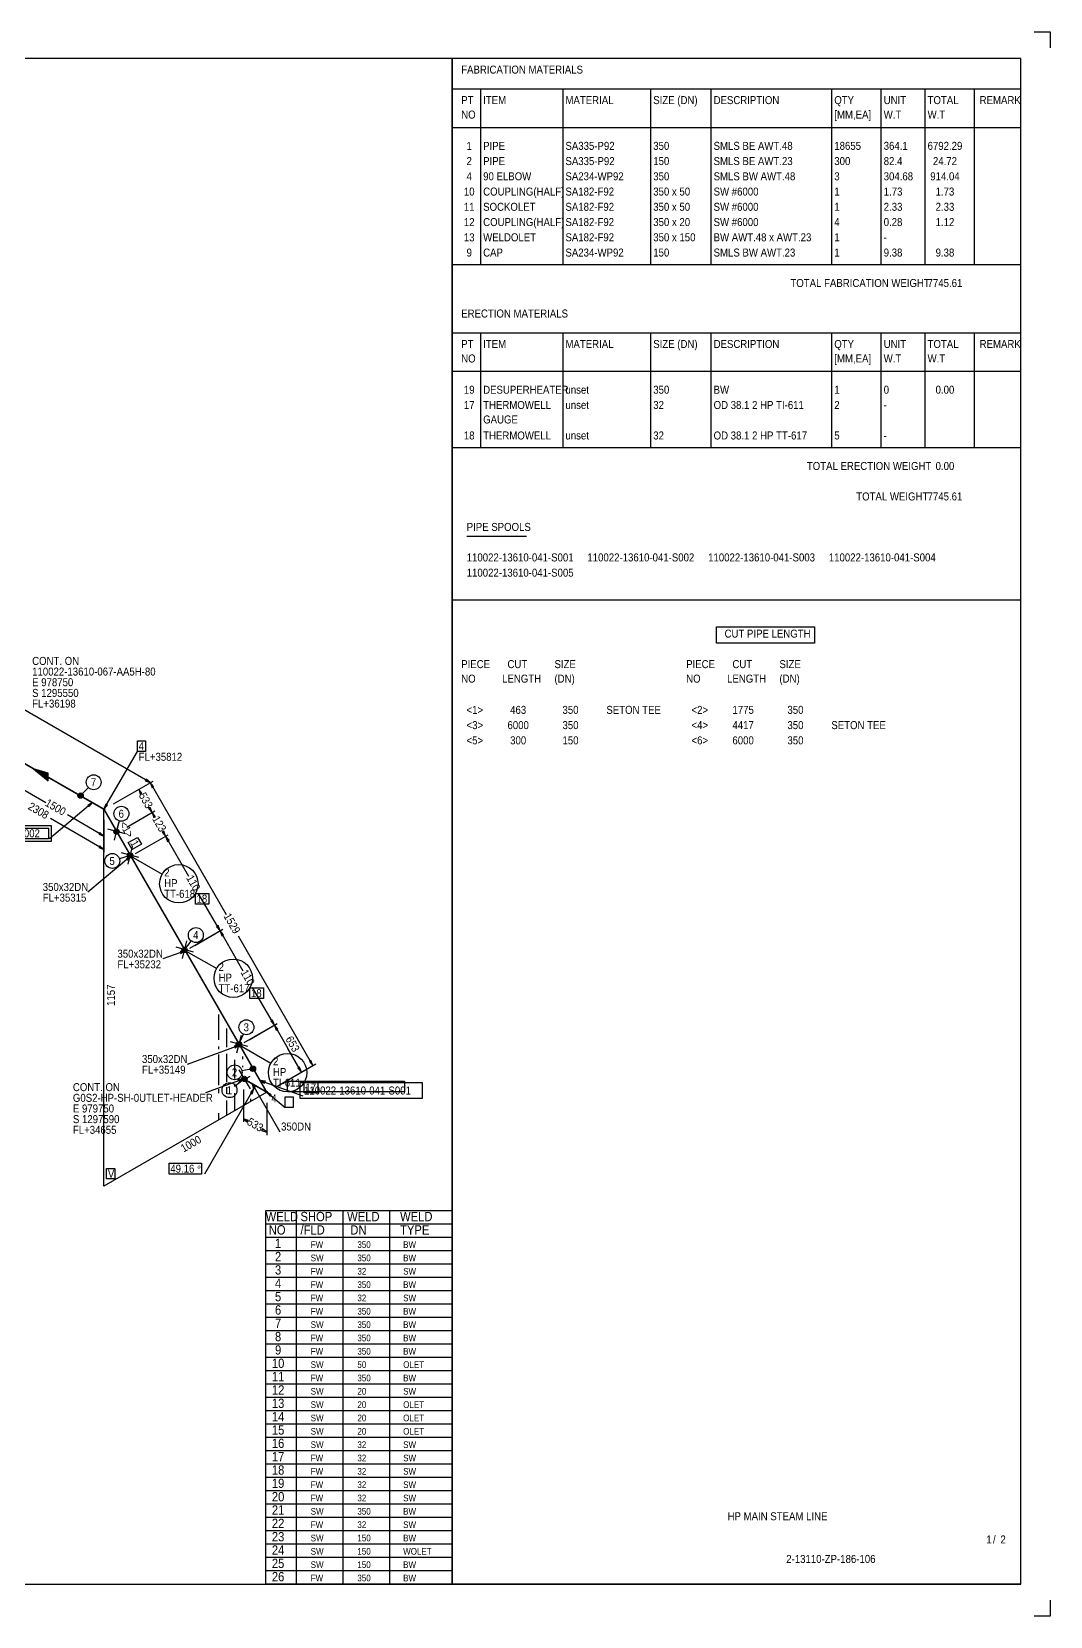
# Model space of a CAD drawing. Extents: x 0 to 841, y 0 to 594.
# Drawn here: x 459 to 841, y 0 to 594 of the extents above; entities that cross this region are included whole.
import ezdxf

# ---------------------------------------------------------------- set-up
doc = ezdxf.new("R2010")
doc.units = 0
doc.styles.add('ARIAL', font='arial.ttf')

msp = doc.modelspace()

# ---------------------------------------------------------------- linework, layer by layer
at = {"color": 2}
for centre, radius in [((477.41, 307.66), 0.85), ((477.41, 307.66), 0.7), ((477.41, 307.66), 0.55), ((477.41, 307.66), 0.4), ((477.41, 307.66), 0.25), ((490.89, 294.09), 0.85), ((490.89, 294.09), 0.7), ((490.89, 294.09), 0.55), ((490.89, 294.09), 0.4), ((490.89, 294.09), 0.25), ((495.99, 285.19), 0.85), ((495.99, 285.19), 0.7), ((495.99, 285.19), 0.55), ((495.99, 285.19), 0.4), ((495.99, 285.19), 0.25), ((516.39, 249.79), 0.85), ((516.39, 249.79), 0.7), ((516.39, 249.79), 0.55), ((516.39, 249.79), 0.4), ((516.39, 249.79), 0.25), ((536.79, 214.39), 0.85), ((536.79, 214.39), 0.7), ((536.79, 214.39), 0.55), ((536.79, 214.39), 0.4), ((536.79, 214.39), 0.25), ((538.84, 201.44), 0.85), ((538.84, 201.44), 0.7), ((538.84, 201.44), 0.55), ((542.06, 205.24), 0.85), ((542.06, 205.24), 0.7), ((542.06, 205.24), 0.55), ((542.06, 205.24), 0.4), ((542.06, 205.24), 0.25), ((538.84, 201.44), 0.4), ((538.84, 201.44), 0.25)]:
    msp.add_circle(centre, radius, dxfattribs=at)
at = {"color": 7}
for centre, radius in [((486.21, 302.51), 0.3), ((486.21, 302.51), 0.2), ((486.21, 302.51), 0.1), ((547.18, 196.52), 0.3), ((547.18, 196.52), 0.2), ((547.18, 196.52), 0.1)]:
    msp.add_circle(centre, radius, dxfattribs=at)
at = {"layer": 'AG', "color": 7}
msp.add_line((524.41, 196.36), (538.5, 201.5), dxfattribs=at)
at = {"layer": 'AG', "color": 4}
for p, q in [((538.5, 201.5), (536.52, 201.19)), ((536.79, 200.47), (536.52, 201.19)), ((538.5, 201.5), (536.79, 200.47))]:
    msp.add_line(p, q, dxfattribs=at)
at = {"layer": 'ARROW', "color": 7}
for p, q in [((502, 313.8), (501.6, 313.2)), ((504.2, 310.6), (504.8, 311)), ((480.2, 304), (480.6, 303.5)), ((487.5, 304), (486.9, 304.4)), ((499.8, 308.1), (500.4, 308.4)), ((503.5, 303.2), (502.9, 302.8)), ((504.9, 299.4), (505.5, 299.7)), ((484.7, 293.8), (484.3, 293.2)), ((508.6, 294.3), (508, 294)), ((484.7, 288.8), (484.3, 288.2)), ((510, 290.5), (510.6, 290.9)), ((494.6, 283.9), (495, 283.4)), ((529, 258.9), (528.4, 258.5)), ((530.4, 255.1), (531, 255.5)), ((514.7, 249.2), (515, 248.5)), ((549.4, 223.5), (548.8, 223.1)), ((550.8, 219.7), (551.4, 220.1)), ((535.1, 213.8), (535.4, 213.1)), ((563.8, 208.4), (563.2, 208)), ((559.5, 205.9), (558.9, 205.5)), ((541.1, 196.3), (541.7, 195.9)), ((542.3, 197.9), (542.9, 198.3)), ((546.4, 199.9), (546.7, 200.6)), ((548.5, 195), (548.9, 195.5)), ((540, 185.2), (540.4, 185.8)), ((545.6, 182.7), (545.3, 182.1))]:
    msp.add_line(p, q, dxfattribs=at)
at = {"layer": 'ELBO', "color": 5, "const_width": 0.6}
for points in [[(486.21, 302.51), (477.5, 307.5)], [(491.2, 293.8), (486.21, 302.51)], [(547.18, 196.52), (542.2, 205.2)], [(538.5, 201.5), (547.18, 196.52)]]:
    msp.add_lwpolyline(points, dxfattribs=at)
at = {"layer": 'FW', "color": 1}
for centre in [(490.89, 294.09), (495.99, 285.19), (516.39, 249.79), (536.79, 214.39), (538.84, 201.44)]:
    msp.add_circle(centre, 1, dxfattribs=at)
at = {"layer": 'GT_1', "flags": 128}
for points in [[(835, 594), (841, 594), (841, 588)], [(465.3, 314.5), (465.3, 316), (459.8, 317.7), (465.3, 313.2), (465.3, 315.8), (460.3, 317.4), (465.3, 313.3), (465.3, 315.7), (460.9, 317.1), (465.3, 313.4), (465.3, 315.5), (461.4, 316.7), (465.3, 313.6), (465.3, 315.3), (461.9, 316.5), (465.3, 313.8), (465.3, 315.1), (462.5, 316.1), (465.3, 314), (465.3, 314.9), (462.9, 315.9), (465.3, 314.2), (465.3, 314.7), (463.5, 315.5), (465.3, 314.4), (465.3, 314.5), (459.8, 317.7)], [(500.4, 308.4), (499.2, 310), (499.8, 308.1)], [(501.6, 313.2), (503.5, 312.5), (502, 313.8)], [(504.8, 311), (503.5, 312.5), (504.2, 310.6)], [(480.6, 303.5), (481.9, 305), (480.2, 304)], [(486.9, 304.4), (486.2, 302.5), (487.5, 304)], [(502.9, 302.8), (504.2, 301.3), (503.5, 303.2)], [(505.5, 299.7), (504.2, 301.3), (504.9, 299.4)], [(484.3, 293.2), (486.2, 292.5), (484.7, 293.8)], [(508, 294), (509.3, 292.4), (508.6, 294.3)], [(510.6, 290.9), (509.3, 292.4), (510, 290.5)], [(484.3, 288.2), (486.2, 287.5), (484.7, 288.8)], [(495, 283.4), (496.3, 284.9), (494.6, 283.9)], [(528.4, 258.5), (529.7, 257), (529, 258.9)], [(531, 255.5), (529.7, 257), (530.4, 255.1)], [(515, 248.5), (516.7, 249.5), (514.7, 249.2)], [(535.4, 213.1), (537.1, 214.1), (535.1, 213.8)], [(563.2, 208), (564.5, 206.5), (563.8, 208.4)], [(541.7, 195.9), (542.4, 197.8), (541.1, 196.3)], [(542.9, 198.3), (541.6, 199.8), (542.3, 197.9)], [(546.7, 200.6), (544.7, 200.9), (546.4, 199.9)], [(548.9, 195.5), (547.2, 196.5), (548.5, 195)], [(540.4, 185.8), (538.5, 186.5), (540, 185.2)], [(545.3, 182.1), (547.2, 181.5), (545.6, 182.7)], [(616.7, 152), (546.7, 152), (546.7, 12)], [(841, 6), (841, 0), (835, 0)]]:
    msp.add_lwpolyline(points, dxfattribs=at)
at = {"layer": 'GT_1', "color": 7, "flags": 128}
for points in [[(548.8, 223.1), (550.1, 221.6), (549.4, 223.5)], [(551.4, 220.1), (550.1, 221.6), (550.8, 219.7)], [(558.9, 205.5), (560.2, 204), (559.5, 205.9)]]:
    msp.add_lwpolyline(points, dxfattribs=at)
at = {"layer": 'IG', "color": 7, "flags": 128}
for points in [[(496.3, 284.9), (508.05, 278.19)], [(516.7, 249.5), (528.45, 242.79)]]:
    msp.add_lwpolyline(points, dxfattribs=at)
at = {"layer": 'INSTBOX', "color": 7, "flags": 128}
for points in [[(520.45, 270.99), (525.55, 270.99), (525.55, 266.99), (520.45, 266.99), (520.45, 270.99)], [(540.85, 235.59), (545.95, 235.59), (545.95, 231.59), (540.85, 231.59), (540.85, 235.59)], [(555.05, 200.59), (598.85, 200.59), (598.85, 196.59), (555.05, 196.59), (555.05, 200.59)], [(561.25, 200.19), (566.35, 200.19), (566.35, 196.19), (561.25, 196.19), (561.25, 200.19)]]:
    msp.add_lwpolyline(points, dxfattribs=at)
at = {"layer": 'INSTG', "color": 7}
msp.add_line((537.1, 214.1), (548.8, 207.37), dxfattribs=at)
at = {"layer": 'INSTNO', "color": 2}
for centre in [(514.25, 274.59), (534.65, 239.19), (555.05, 203.79)]:
    msp.add_circle(centre, 7.2, dxfattribs=at)
at = {"layer": 'itemno', "color": 7, "flags": 128}
for points in [[(498.7, 328.2), (501.7, 328.2), (501.7, 324.2), (498.7, 324.2), (498.7, 328.2)], [(554.1, 194.7), (557.1, 194.7), (557.1, 190.7), (554.1, 190.7), (554.1, 194.7)], [(487.2, 167.9), (490.2, 167.9), (490.2, 164), (487.2, 164), (487.2, 167.9)]]:
    msp.add_lwpolyline(points, dxfattribs=at)
at = {"layer": 'ITNO', "color": 7, "flags": 128}
msp.add_lwpolyline([(498.73, 292), (500.23, 289.4), (496.76, 287.41), (495.26, 290.01), (498.73, 292)], dxfattribs=at)
at = {"layer": 'PIPE', "color": 5, "const_width": 0.6}
for points in [[(459.8, 317.7), (449.8, 323.5)], [(477.5, 307.5), (465.3, 314.5)], [(496.3, 284.9), (491.2, 293.8)], [(516.7, 249.5), (496.3, 284.9)], [(537.1, 214.1), (516.7, 249.5)], [(542.2, 205.2), (537.1, 214.1)]]:
    msp.add_lwpolyline(points, dxfattribs=at)
at = {"layer": 'PL2', "color": 7, "flags": 128}
for points in [[(616.7, 572.57), (830, 572.57)], [(627.33, 572.57), (627.33, 506.69)], [(658.19, 572.57), (658.19, 506.69)], [(691.1, 572.57), (691.1, 506.69)], [(713.73, 572.57), (713.73, 506.69)], [(758.99, 572.57), (758.99, 506.69)], [(777.5, 572.57), (777.5, 506.69)], [(793.96, 572.57), (793.96, 506.69)], [(812.47, 572.57), (812.47, 506.69)], [(616.7, 558.12), (830, 558.12)], [(616.7, 506.69), (830, 506.69)], [(616.7, 481.14), (830, 481.14)], [(627.33, 481.14), (627.33, 438.12)], [(658.19, 481.14), (658.19, 438.12)], [(691.1, 481.14), (691.1, 438.12)], [(713.73, 481.14), (713.73, 438.12)], [(758.99, 481.14), (758.99, 438.12)], [(777.5, 481.14), (777.5, 438.12)], [(793.96, 481.14), (793.96, 438.12)], [(812.47, 481.14), (812.47, 438.12)], [(616.7, 466.69), (830, 466.69)], [(616.7, 438.12), (830, 438.12)], [(503.5, 312.5), (314.4, 421.7)], [(644.63, 404.83), (622.19, 404.83)], [(616.7, 380.97), (830, 380.97)], [(486.2, 302.5), (498.7, 324.2)], [(449.8, 313.5), (464.4, 305.1)], [(489.7, 304.5), (504.6, 313.1)], [(489.7, 304.5), (504.6, 313.1)], [(489.7, 304.5), (500.2, 310.6)], [(499.2, 310), (500.1, 308.3)], [(503.5, 312.5), (532, 263.1)], [(481.9, 305), (465.8, 291.5)], [(486.2, 287.5), (466.1, 299.1)], [(486.2, 292.5), (472.5, 300.4)], [(486.2, 161.3), (486.2, 302.5)], [(486.2, 298.5), (486.2, 291.3)], [(486.2, 298.5), (486.2, 286.3)], [(490.1, 290.9), (491.8, 297.5)], [(494.7, 295.8), (505.2, 301.9)], [(494.7, 295.8), (505.2, 301.9)], [(504.2, 301.3), (503.7, 302.1)], [(504.2, 301.3), (505.2, 299.5)], [(494.2, 293.3), (487.7, 295.1)], [(498, 285.9), (510.3, 293)], [(499.8, 286.9), (510.3, 293)], [(509.3, 292.4), (508.8, 293.3)], [(509.3, 292.4), (517.9, 277.4)], [(499.3, 284.4), (492.8, 286.2)], [(495.2, 282), (496.9, 288.6)], [(496.3, 284.9), (480.2, 271.4)], [(529.7, 257), (521.5, 271.1)], [(518.4, 250.5), (530.7, 257.6)], [(520.2, 251.5), (530.7, 257.6)], [(529.7, 257), (538.3, 242)], [(516.7, 249.5), (508.2, 246.4)], [(519.7, 249), (513.2, 250.8)], [(515.6, 246.6), (517.3, 253.2)], [(564.5, 206.5), (536.6, 255)], [(550.1, 221.6), (541.9, 235.7)], [(529.2, 216.1), (529.2, 225.6)], [(532.2, 213.3), (532.2, 220.3)], [(538.8, 215.1), (551.1, 222.2)], [(540.6, 216.1), (551.1, 222.2)], [(550.1, 221.6), (555.1, 212.8)], [(537.1, 214.1), (517.4, 206.9)], [(540.1, 213.6), (533.6, 215.4)], [(536, 211.2), (537.7, 217.8)], [(529.2, 212.6), (529.2, 213.6)], [(529.2, 199.1), (529.2, 210.6)], [(532.2, 200.3), (532.2, 210.8)], [(535.2, 201.6), (535.2, 208.6)], [(538.2, 208.8), (538.2, 209.8)], [(560.2, 204), (555.1, 212.8)], [(536.8, 204.9), (541, 197.7)], [(536.8, 200.1), (541, 202.5)], [(538.2, 205.8), (538.2, 206.3)], [(550.7, 198.5), (565.6, 207.1)], [(550.7, 198.5), (561.2, 204.6)], [(547.2, 196.5), (486.2, 161.3)], [(542.4, 197.8), (523.9, 165.8)], [(529.2, 196.1), (529.2, 197.6)], [(532.2, 195.8), (532.2, 198.3)], [(535.2, 198.6), (535.2, 199.6)], [(535.2, 189.6), (535.2, 196.1)], [(538.5, 197.5), (538.5, 185.3)], [(541.6, 199.8), (552.1, 181.6)], [(544.7, 200.9), (560.7, 195.1)], [(547.2, 196.5), (554.1, 190.7)], [(532.2, 187.8), (532.2, 193.3)], [(541.2, 193), (541.2, 194)], [(547.2, 192.5), (547.2, 180.3)], [(529.2, 186.1), (529.2, 188.6)], [(538.5, 186.5), (540.2, 185.5)], [(547.2, 181.5), (546.4, 181.9)], [(558.3, 152), (558.3, 147)], [(575.8, 152), (575.8, 147)], [(593.3, 152), (593.3, 147)], [(616.7, 147), (546.7, 147)], [(558.3, 147), (558.3, 142)], [(575.8, 147), (575.8, 142)], [(593.3, 147), (593.3, 142)], [(616.7, 142), (546.7, 142)], [(616.7, 137), (546.7, 137)], [(558.3, 142), (558.3, 137)], [(558.3, 137), (558.3, 132)], [(575.8, 142), (575.8, 137)], [(575.8, 137), (575.8, 132)], [(593.3, 142), (593.3, 137)], [(593.3, 137), (593.3, 132)], [(616.7, 132), (546.7, 132)], [(558.3, 132), (558.3, 127)], [(575.8, 132), (575.8, 127)], [(593.3, 132), (593.3, 127)], [(616.7, 127), (546.7, 127)], [(558.3, 127), (558.3, 122)], [(575.8, 127), (575.8, 122)], [(593.3, 127), (593.3, 122)], [(616.7, 122), (546.7, 122)], [(558.3, 122), (558.3, 117)], [(575.8, 122), (575.8, 117)], [(593.3, 122), (593.3, 117)], [(616.7, 117), (546.7, 117)], [(558.3, 117), (558.3, 112)], [(575.8, 117), (575.8, 112)], [(593.3, 117), (593.3, 112)], [(616.7, 112), (546.7, 112)], [(616.7, 107), (546.7, 107)], [(558.3, 112), (558.3, 107)], [(558.3, 107), (558.3, 102)], [(575.8, 112), (575.8, 107)], [(575.8, 107), (575.8, 102)], [(593.3, 112), (593.3, 107)], [(593.3, 107), (593.3, 102)], [(616.7, 102), (546.7, 102)], [(558.3, 102), (558.3, 97)], [(575.8, 102), (575.8, 97)], [(593.3, 102), (593.3, 97)], [(616.7, 97), (546.7, 97)], [(558.3, 97), (558.3, 92)], [(575.8, 97), (575.8, 92)], [(593.3, 97), (593.3, 92)], [(616.7, 92), (546.7, 92)], [(558.3, 92), (558.3, 87)], [(575.8, 92), (575.8, 87)], [(593.3, 92), (593.3, 87)], [(616.7, 87), (546.7, 87)], [(558.3, 87), (558.3, 82)], [(575.8, 87), (575.8, 82)], [(593.3, 87), (593.3, 82)], [(616.7, 82), (546.7, 82)], [(558.3, 82), (558.3, 77)], [(575.8, 82), (575.8, 77)], [(593.3, 82), (593.3, 77)], [(616.7, 77), (546.7, 77)], [(616.7, 72), (546.7, 72)], [(558.3, 77), (558.3, 72)], [(558.3, 72), (558.3, 67)], [(575.8, 77), (575.8, 72)], [(575.8, 72), (575.8, 67)], [(593.3, 77), (593.3, 72)], [(593.3, 72), (593.3, 67)], [(616.7, 67), (546.7, 67)], [(558.3, 67), (558.3, 62)], [(575.8, 67), (575.8, 62)], [(593.3, 67), (593.3, 62)], [(616.7, 62), (546.7, 62)], [(558.3, 62), (558.3, 57)], [(575.8, 62), (575.8, 57)], [(593.3, 62), (593.3, 57)], [(616.7, 57), (546.7, 57)], [(558.3, 57), (558.3, 52)], [(575.8, 57), (575.8, 52)], [(593.3, 57), (593.3, 52)], [(616.7, 52), (546.7, 52)], [(558.3, 52), (558.3, 47)], [(575.8, 52), (575.8, 47)], [(593.3, 52), (593.3, 47)], [(616.7, 47), (546.7, 47)], [(616.7, 42), (546.7, 42)], [(558.3, 47), (558.3, 42)], [(558.3, 42), (558.3, 37)], [(575.8, 47), (575.8, 42)], [(575.8, 42), (575.8, 37)], [(593.3, 47), (593.3, 42)], [(593.3, 42), (593.3, 37)], [(616.7, 37), (546.7, 37)], [(558.3, 37), (558.3, 32)], [(575.8, 37), (575.8, 32)], [(593.3, 37), (593.3, 32)], [(616.7, 32), (546.7, 32)], [(558.3, 32), (558.3, 27)], [(575.8, 32), (575.8, 27)], [(593.3, 32), (593.3, 27)], [(616.7, 27), (546.7, 27)], [(558.3, 27), (558.3, 22)], [(575.8, 27), (575.8, 22)], [(593.3, 27), (593.3, 22)], [(616.7, 22), (546.7, 22)], [(558.3, 22), (558.3, 17)], [(575.8, 22), (575.8, 17)], [(593.3, 22), (593.3, 17)], [(616.7, 17), (546.7, 17)], [(616.7, 12), (546.7, 12)], [(558.3, 17), (558.3, 12)], [(575.8, 17), (575.8, 12)], [(593.3, 17), (593.3, 12)]]:
    msp.add_lwpolyline(points, dxfattribs=at)
at = {"layer": 'PL5', "color": 7, "flags": 128}
msp.add_lwpolyline([(510.6, 169.8), (522.8, 169.8), (522.8, 165.8), (510.6, 165.8), (510.6, 169.8)], dxfattribs=at)
at = {"layer": 'spoolno', "color": 7, "flags": 128}
for points in [[(830, 12), (830, 584), (616.7, 584), (616.7, 12), (830, 12)], [(715.79, 370.89), (752.56, 370.89), (752.56, 364.83), (715.79, 364.83), (715.79, 370.89)], [(420.6, 296.5), (466.4, 296.5), (466.4, 290.5), (420.6, 290.5), (420.6, 296.5)], [(421.6, 295.5), (465.4, 295.5), (465.4, 291.5), (421.6, 291.5), (421.6, 295.5)], [(559.7, 200.1), (605.5, 200.1), (605.5, 194.1), (559.7, 194.1), (559.7, 200.1)]]:
    msp.add_lwpolyline(points, dxfattribs=at)
at = {"layer": 'SUPP', "color": 4, "flags": 128}
msp.add_lwpolyline([(32, 12), (830, 12), (830, 12), (616.7, 12), (616.7, 584), (32, 584), (32, 12)], dxfattribs=at)
at = {"layer": 'SW', "color": 1}
for centre in [(477.41, 307.66), (542.06, 205.24)]:
    msp.add_circle(centre, 1, dxfattribs=at)
at = {"layer": 'WDC', "color": 7}
for centre in [(482.32, 312.65), (492.72, 300.84), (489.29, 283.14), (520.64, 255.35), (539.59, 220.8), (535.18, 203.91), (533.26, 197.22)]:
    msp.add_circle(centre, 2.8, dxfattribs=at)
at = {"layer": 'WG', "color": 7}
for p, q in [((477.41, 307.66), (480.36, 310.65)), ((490.89, 294.09), (491.99, 298.14)), ((495.99, 285.19), (491.97, 283.96)), ((516.39, 249.79), (518.94, 253.12)), ((536.79, 214.39), (538.47, 218.23)), ((542.06, 205.24), (537.93, 204.44)), ((538.84, 201.44), (535.49, 198.91))]:
    msp.add_line(p, q, dxfattribs=at)

# ---------------------------------------------------------------- texts
at = {"color": 2, "style": 'ARIAL', "width": 0.86}
for s, p in [('FW', (563.7, 138.1)), ('350', (581.2, 138.1)), ('  BW', (596.7, 138.1)), ('SW', (563.7, 133.1)), ('350', (581.2, 133.1)), ('  BW', (596.7, 133.1)), ('FW', (563.7, 128.1)), ('FW', (563.7, 123.1)), ('32', (581.2, 128.1)), ('350', (581.2, 123.1)), ('  SW', (596.7, 128.1)), ('  BW', (596.7, 123.1)), ('FW', (563.7, 118.1)), ('32', (581.2, 118.1)), ('  SW', (596.7, 118.1)), ('FW', (563.7, 113.1)), ('350', (581.2, 113.1)), ('  BW', (596.7, 113.1)), ('SW', (563.7, 108.1)), ('350', (581.2, 108.1)), ('  BW', (596.7, 108.1)), ('FW', (563.7, 103.1)), ('350', (581.2, 103.1)), ('  BW', (596.7, 103.1)), ('SW', (563.7, 93.1)), ('FW', (563.7, 98.1)), ('350', (581.2, 98.1)), ('50', (581.2, 93.1)), ('  OLET', (596.7, 93.1)), ('  BW', (596.7, 98.1)), ('FW', (563.7, 88.1)), ('350', (581.2, 88.1)), ('  BW', (596.7, 88.1)), ('SW', (563.7, 83.1)), ('20', (581.2, 83.1)), ('  SW', (596.7, 83.1)), ('SW', (563.7, 78.1)), ('20', (581.2, 78.1)), ('  OLET', (596.7, 78.1)), ('SW', (563.7, 73.1)), ('20', (581.2, 73.1)), ('  OLET', (596.7, 73.1)), ('SW', (563.7, 68.1)), ('SW', (563.7, 63.1)), ('32', (581.2, 63.1)), ('20', (581.2, 68.1)), ('  OLET', (596.7, 68.1)), ('  SW', (596.7, 63.1)), ('FW', (563.7, 58.1)), ('32', (581.2, 58.1)), ('  SW', (596.7, 58.1)), ('FW', (563.7, 53.1)), ('32', (581.2, 53.1)), ('  SW', (596.7, 53.1)), ('FW', (563.7, 48.1)), ('32', (581.2, 48.1)), ('  SW', (596.7, 48.1)), ('FW', (563.7, 43.1)), ('32', (581.2, 43.1)), ('  SW', (596.7, 43.1)), ('SW', (563.7, 38.1)), ('350', (581.2, 38.1)), ('  BW', (596.7, 38.1)), ('SW', (563.7, 28.1)), ('FW', (563.7, 33.1)), ('32', (581.2, 33.1)), ('150', (581.2, 28.1)), ('  SW', (596.7, 33.1)), ('  BW', (596.7, 28.1)), ('SW', (563.7, 23.1)), ('150', (581.2, 23.1)), ('  WOLET', (596.7, 23.1)), ('SW', (563.7, 18.1)), ('150', (581.2, 18.1)), ('  BW', (596.7, 18.1)), ('FW', (563.7, 13.1)), ('350', (581.2, 13.1)), ('  BW', (596.7, 13.1))]:
    msp.add_text(s, height=2.5, dxfattribs=at).set_placement(p)
at = {"layer": 'ELEV', "color": 2, "style": 'ARIAL', "width": 0.86}
for s, p in [('FL+36198', (459.26, 340.64)), ('FL+35812', (499.2, 320.7)), ('FL+35315', (463.24, 267.9)), ('FL+35232', (491.24, 242.9)), ('FL+35149', (500.44, 203.4)), ('FL+34655', (474.54, 180.86))]:
    msp.add_text(s, height=3, dxfattribs=at).set_placement(p)
at = {"layer": 'FLAN', "color": 2, "style": 'ARIAL', "width": 0.86}
for s, height, p in [('FABRICATION MATERIALS', 3, (620.13, 578.29)), ('COUPLING(HALF)', 3, (628.36, 532.57)), ('SA182-F92', 3, (659.21, 532.57)), ('SA182-F92', 3, (659.21, 526.86)), ('COUPLING(HALF)', 3, (628.36, 521.14)), ('SA182-F92', 3, (659.21, 521.14)), ('SA182-F92', 3, (659.21, 515.43)), ('TOTAL FABRICATION WEIGHT', 3, (743.56, 498.29)), ('GAUGE', 3, (628.36, 447.14)), ('TOTAL ERECTION WEIGHT', 3, (749.73, 429.71)), ('TOTAL WEIGHT', 3, (768.24, 418.29)), ('CUT PIPE LENGTH', 3, (718.87, 366.86)), ('   LENGTH', 3, (632.47, 350)), ('   LENGTH', 3, (716.81, 350)), ('G0S2-HP-SH-0UTLET-HEADER', 3, (474.54, 192.86)), (' /FLD', 3.5, (558.7, 143.1))]:
    msp.add_text(s, height=height, dxfattribs=at).set_placement(p)
at = {"layer": 'GT_1', "color": 2, "style": 'ARIAL', "width": 0.86}
for s, height, p in [('PT', 3, (620.13, 566.86)), ('NO', 3, (620.13, 561.43)), ('ITEM', 3, (628.36, 566.86)), ('MATERIAL', 3, (659.21, 566.86)), ('SIZE (DN)', 3, (692.13, 566.86)), ('DESCRIPTION', 3, (714.76, 566.86)), ('QTY', 3, (760.01, 566.86)), ('[MM,EA]', 3, (760.01, 561.43)), ('W.T', 3, (778.53, 561.43)), ('UNIT', 3, (778.53, 566.86)), ('W.T', 3, (794.99, 561.43)), ('TOTAL', 3, (794.99, 566.86)), (' REMARK', 3, (813.5, 566.86)), ('  1', 3, (620.13, 549.71)), ('PIPE', 3, (628.36, 549.71)), ('SA335-P92', 3, (659.21, 549.71)), ('350', 3, (692.13, 549.71)), ('SMLS BE AWT.48', 3, (714.76, 549.71)), ('18655', 3, (760.01, 549.71)), ('364.1', 3, (778.53, 549.71)), ('6792.29', 3, (794.99, 549.71)), ('  2', 3, (620.13, 544)), ('PIPE', 3, (628.36, 544)), ('SA335-P92', 3, (659.21, 544)), ('150', 3, (692.13, 544)), ('SMLS BE AWT.23', 3, (714.76, 544)), ('300', 3, (760.01, 544)), ('82.4', 3, (778.53, 544)), ('  24.72', 3, (794.99, 544)), ('  4', 3, (620.13, 538.29)), ('90 ELBOW', 3, (628.36, 538.29)), ('SA234-WP92', 3, (659.21, 538.29)), ('350', 3, (692.13, 538.29)), ('SMLS BW AWT.48', 3, (714.76, 538.29)), ('3', 3, (760.01, 538.29)), ('304.68', 3, (778.53, 538.29)), (' 914.04', 3, (794.99, 538.29)), (' 10', 3, (620.13, 532.57)), ('350 x 50', 3, (692.13, 532.57)), ('SW #6000', 3, (714.76, 532.57)), ('1', 3, (760.01, 532.57)), ('1.73', 3, (778.53, 532.57)), ('   1.73', 3, (794.99, 532.57)), (' 11', 3, (620.13, 526.86)), ('SOCKOLET', 3, (628.36, 526.86)), ('350 x 50', 3, (692.13, 526.86)), ('SW #6000', 3, (714.76, 526.86)), ('1', 3, (760.01, 526.86)), ('2.33', 3, (778.53, 526.86)), ('   2.33', 3, (794.99, 526.86)), (' 12', 3, (620.13, 521.14)), ('350 x 20', 3, (692.13, 521.14)), ('SW #6000', 3, (714.76, 521.14)), ('4', 3, (760.01, 521.14)), ('0.28', 3, (778.53, 521.14)), ('   1.12', 3, (794.99, 521.14)), (' 13', 3, (620.13, 515.43)), ('WELDOLET', 3, (628.36, 515.43)), ('350 x 150', 3, (692.13, 515.43)), ('BW AWT.48 x AWT.23', 3, (714.76, 515.43)), ('1', 3, (760.01, 515.43)), ('  9', 3, (620.13, 509.71)), ('CAP', 3, (628.36, 509.71)), ('SA234-WP92', 3, (659.21, 509.71)), ('150', 3, (692.13, 509.71)), ('SMLS BW AWT.23', 3, (714.76, 509.71)), ('1', 3, (760.01, 509.71)), ('-', 3, (778.53, 515.43)), ('9.38', 3, (778.53, 509.71)), ('   9.38', 3, (794.99, 509.71)), ('7745.61', 3, (794.99, 498.29)), ('ERECTION MATERIALS', 3, (620.13, 486.86)), ('PT', 3, (620.13, 475.43)), ('ITEM', 3, (628.36, 475.43)), ('MATERIAL', 3, (659.21, 475.43)), ('SIZE (DN)', 3, (692.13, 475.43)), ('DESCRIPTION', 3, (714.76, 475.43)), ('QTY', 3, (760.01, 475.43)), ('UNIT', 3, (778.53, 475.43)), ('TOTAL', 3, (794.99, 475.43)), (' REMARK', 3, (813.5, 475.43)), ('NO', 3, (620.13, 470)), ('[MM,EA]', 3, (760.01, 470)), ('W.T', 3, (778.53, 470)), ('W.T', 3, (794.99, 470)), (' 19', 3, (620.13, 458.29)), ('DESUPERHEATER', 3, (628.36, 458.29)), ('unset', 3, (659.21, 458.29)), ('350', 3, (692.13, 458.29)), ('BW', 3, (714.76, 458.29)), ('1', 3, (760.01, 458.29)), ('0', 3, (778.53, 458.29)), ('   0.00', 3, (794.99, 458.29)), (' 17', 3, (620.13, 452.57)), ('THERMOWELL', 3, (628.36, 452.57)), ('unset', 3, (659.21, 452.57)), ('32', 3, (692.13, 452.57)), ('OD 38.1 2 HP TI-611', 3, (714.76, 452.57)), ('2', 3, (760.01, 452.57)), ('-', 3, (778.53, 452.57)), (' 18', 3, (620.13, 441.14)), ('THERMOWELL', 3, (628.36, 441.14)), ('unset', 3, (659.21, 441.14)), ('32', 3, (692.13, 441.14)), ('OD 38.1 2 HP TT-617', 3, (714.76, 441.14)), ('5', 3, (760.01, 441.14)), ('-', 3, (778.53, 441.14)), ('   0.00', 3, (794.99, 429.71)), ('7745.61', 3, (794.99, 418.29)), ('PIPE SPOOLS', 3, (622.19, 406.86)), ('110022-13610-041-S001', 3, (622.19, 395.43)), ('110022-13610-041-S002', 3, (667.44, 395.43)), ('110022-13610-041-S003', 3, (712.7, 395.43)), ('110022-13610-041-S004', 3, (757.96, 395.43)), ('110022-13610-041-S005', 3, (622.19, 389.71)), ('CONT. ON', 3, (459.26, 356.64)), ('PIECE', 3, (620.13, 355.43)), ('     CUT', 3, (632.47, 355.43)), ('SIZE', 3, (655.1, 355.43)), ('PIECE', 3, (704.47, 355.43)), ('     CUT', 3, (716.81, 355.43)), ('SIZE', 3, (739.44, 355.43)), ('110022-13610-067-AA5H-80', 3, (459.26, 352.64)), ('E 978750', 3, (459.26, 348.64)), ('NO', 3, (620.13, 350)), ('(DN)', 3, (655.1, 350)), ('NO', 3, (704.47, 350)), ('(DN)', 3, (739.44, 350)), ('S 1295550', 3, (459.26, 344.64)), ('      463', 3, (632.47, 338.29)), ('   350', 3, (655.1, 338.29)), ('   SETON TEE', 3, (671.56, 338.29)), ('     1775', 3, (716.81, 338.29)), ('   350', 3, (739.44, 338.29)), ('     6000', 3, (632.47, 332.57)), ('   350', 3, (655.1, 332.57)), ('     4417', 3, (716.81, 332.57)), ('   350', 3, (739.44, 332.57)), ('   SETON TEE', 3, (755.9, 332.57)), ('4', 3, (499.2, 324.7)), ('      300', 3, (632.47, 326.86)), ('   150', 3, (655.1, 326.86)), ('     6000', 3, (716.81, 326.86)), ('   350', 3, (739.44, 326.86)), ('110022-13610-041-S002', 3, (422.1, 292)), ('350x32DN', 3, (463.24, 271.9)), ('350x32DN', 3, (491.24, 246.9)), ('350x32DN', 3, (500.44, 207.4)), ('CONT. ON', 3, (474.54, 196.86)), ('110022-13610-041-S001', 3, (561.2, 195.6)), ('E 979750', 3, (474.54, 188.86)), ('S 1297590', 3, (474.54, 184.86)), ('350DN', 3, (552.6, 182.1)), ('V', 3, (487.67, 164.43)), ('49.16', 3, (511.06, 166.3)), ('o', 1.5, (521.26, 167.8)), ('WELD', 3.5, (546.8, 148.1)), (' SHOP', 3.5, (558.7, 148.1)), (' WELD', 3.5, (576.2, 148.1)), ('   WELD', 3.5, (593.7, 148.1)), (' NO', 3.5, (546.8, 143.1)), ('  DN', 3.5, (576.2, 143.1)), ('   TYPE', 3.5, (593.7, 143.1)), ('   2', 3.5, (546.8, 133.1)), ('   1', 3.5, (546.8, 138.1)), ('   3', 3.5, (546.8, 128.1)), ('   4', 3.5, (546.8, 123.1)), ('   5', 3.5, (546.8, 118.1)), ('   6', 3.5, (546.8, 113.1)), ('   7', 3.5, (546.8, 108.1)), ('   8', 3.5, (546.8, 103.1)), ('   9', 3.5, (546.8, 98.1)), ('  10', 3.5, (546.8, 93.1)), ('  11', 3.5, (546.8, 88.1)), ('  12', 3.5, (546.8, 83.1)), ('  13', 3.5, (546.8, 78.1)), ('  14', 3.5, (546.8, 73.1)), ('  15', 3.5, (546.8, 68.1)), ('  16', 3.5, (546.8, 63.1)), ('  17', 3.5, (546.8, 58.1)), ('  18', 3.5, (546.8, 53.1)), ('  19', 3.5, (546.8, 48.1)), ('  20', 3.5, (546.8, 43.1)), ('  21', 3.5, (546.8, 38.1)), ('  22', 3.5, (546.8, 33.1)), ('HP MAIN STEAM LINE', 3, (720, 36)), ('  23', 3.5, (546.8, 28.1)), ('1', 3, (817, 27.3)), ('/', 3, (819.5, 27.3)), ('2', 3, (822.3, 27.3)), ('  24', 3.5, (546.8, 23.1)), ('  25', 3.5, (546.8, 18.1)), ('2-13110-ZP-186-106', 3, (742, 20)), ('  26', 3.5, (546.8, 13.1))]:
    msp.add_text(s, height=height, dxfattribs=at).set_placement(p)
for s, rotation, p in [('533', -60, (499.11, 307.72)), ('2308', -30, (457.44, 302.72)), ('1500', -30, (463.84, 304.02)), ('123', -60, (504.16, 298.92)), ('110', -60, (516.91, 276.77)), ('1529', -60, (530.92, 262.46)), ('110', -60, (537.31, 241.37)), ('1157', 90, (490.29, 228.81)), ('653', 300.09424, (554.13, 216.39)), ('533', -30, (539.58, 184.5)), ('1000', 30, (516.07, 173.82))]:
    msp.add_text(s, height=3, rotation=rotation, dxfattribs=at).set_placement(p)
at = {"layer": 'INSTITEMNO', "color": 2, "style": 'ARIAL', "width": 0.86}
for s, p in [('18', (520.9, 267.49)), ('18', (541.3, 232.09)), ('17', (561.7, 196.69)), ('4', (548.95, 192.69))]:
    msp.add_text(s, height=3, dxfattribs=at).set_placement(p)
at = {"layer": 'INSTNOG', "color": 2, "style": 'ARIAL', "width": 0.86}
for s, p in [('2', (508.76, 277.33)), ('HP', (508.76, 273.33)), ('TT-618', (508.76, 269.33)), ('2', (529.16, 241.93)), ('HP', (529.16, 237.93)), ('TT-617', (529.16, 233.93)), ('2', (549.56, 206.53)), ('HP', (549.56, 202.53)), ('TI-611', (549.56, 198.53))]:
    msp.add_text(s, height=3, dxfattribs=at).set_placement(p)
at = {"layer": 'itemno', "color": 2, "style": 'ARIAL', "width": 0.86}
for s, p in [('  <1>', (620.13, 338.29)), ('  <2>', (704.47, 338.29)), ('  <3>', (620.13, 332.57)), ('  <4>', (704.47, 332.57)), ('  <5>', (620.13, 326.86)), ('  <6>', (704.47, 326.86))]:
    msp.add_text(s, height=3, dxfattribs=at).set_placement(p)
at = {"layer": 'ITNO', "color": 2, "style": 'ARIAL', "width": 0.86}
for s, p in [('<1>', (491.87, 296.94)), ('1', (495.93, 289.86))]:
    msp.add_text(s, height=3, rotation=299.81416, dxfattribs=at).set_placement(p)
at = {"layer": 'WDNO', "color": 2, "style": 'ARIAL', "width": 0.86}
for s, p in [('7', (481.27, 311.15)), ('6', (491.67, 299.34)), ('5', (488.24, 281.64)), ('4', (519.59, 253.85)), ('3', (538.54, 219.3)), ('2', (534.13, 202.41)), ('1', (532.21, 195.72))]:
    msp.add_text(s, height=3, dxfattribs=at).set_placement(p)

doc.saveas('drawing.dxf')
